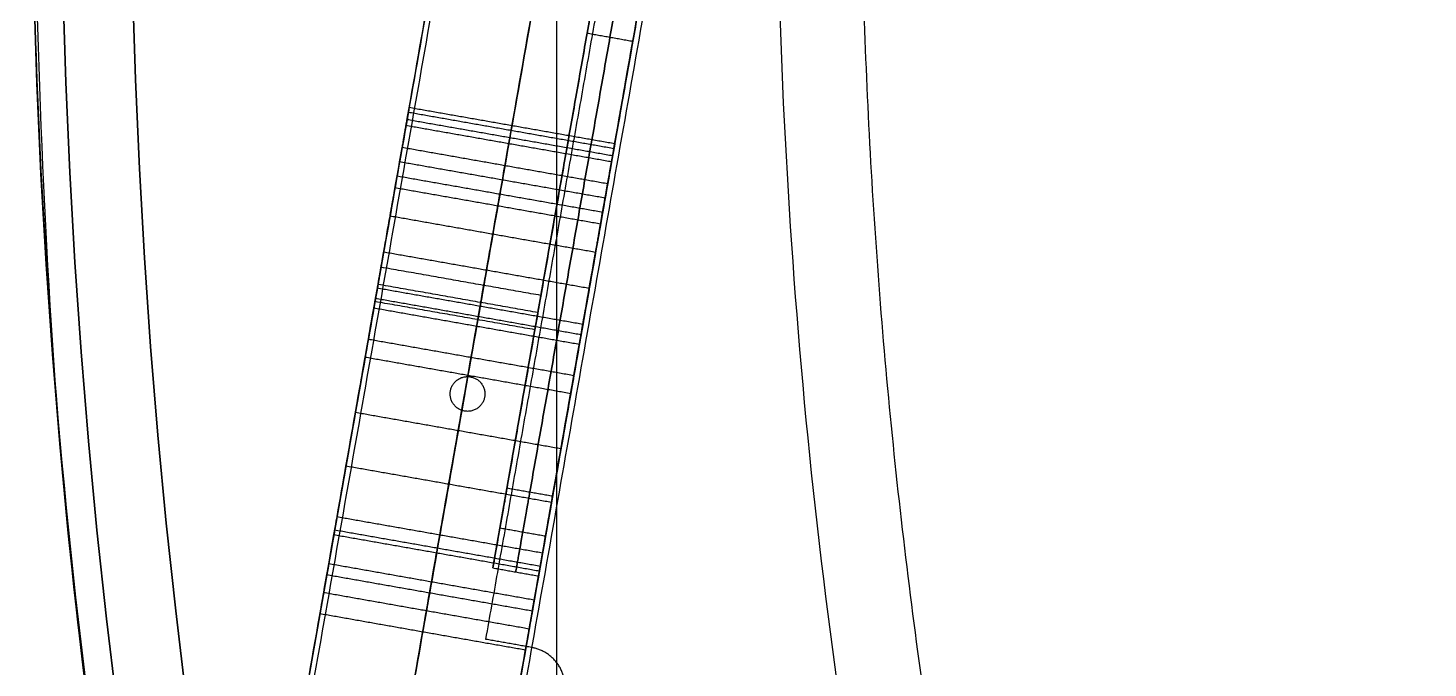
# Model space of a CAD drawing. Header units: millimetres. Extents: x -610 to 610, y -610 to 610.
# Drawn here: x -610.3 to -489.6, y -74 to -18.8 of the extents above; entities that cross this region are included whole.
import ezdxf

# ---------------------------------------------------------------- set-up
doc = ezdxf.new("R2010")
doc.units = ezdxf.units.MM
doc.layers.add('base', color=7, linetype='Continuous', true_color=0xffecbc)

msp = doc.modelspace()

# ---------------------------------------------------------------- linework, layer by layer
at = {"layer": 'base'}
for p, q in [((-516.37, 320.71, 122.97), (-586.22, -75.44, 122.97)), ((-498.64, 317.58, 122.97), (-568.5, -78.57, 122.97)), ((-566.09, -41.87, 221.97), (-558.27, 2.44, 221.97)), ((-562.1, -19.25, 230.97), (-562.1, -19.25, 212.97)), ((-570.23, -65.36, 221.97), (-566.61, -44.83, 221.97))]:
    msp.add_line(p, q, dxfattribs=at)
at = {"layer": 'base', "extrusion": (0, 0, -1)}
for centre, radius in [((0, 0, 3.53), 610), ((0, 0, 4.53), 610), ((0, 0, -2.48), 607.51), ((0, 0, 10.54), 607.51), ((0, 0, -4.97), 601.5), ((0, 0, 13.03), 601.5)]:
    msp.add_circle(centre, radius, dxfattribs=at)
at = {"layer": 'base'}
for centre, radius in [((0, 0, 249.47), 610), ((0, 0, 250.47), 610), ((0, 0, 243.46), 607.51), ((0, 0, 256.48), 607.51), ((0, 0, 240.97), 601.5), ((0, 0, 258.97), 601.5)]:
    msp.add_circle(centre, radius, dxfattribs=at)
for points, weights, degree, knots in [([(-495.2, -356.2, -4.03), (-851.4, 139, -4.03), (-356.2, 495.2, -4.03), (139, 851.4, -4.03), (495.2, 356.2, -4.03), (851.4, -139, -4.03), (356.2, -495.2, -4.03), (-139, -851.4, -4.03), (-495.2, -356.2, -4.03)], [1, 0.707106781187, 1, 0.707106781187, 1, 0.707106781187, 1, 0.707106781187, 1], 2, [0, 0, 0, 958.185759, 958.185759, 1916.371519, 1916.371519, 2874.557278, 2874.557278, 3832.743037, 3832.743037, 3832.743037]), ([(-610, 0, 249.97), (-610, -610, 249.97), (0, -610, 249.97), (610, -610, 249.97), (610, 0, 249.97), (610, 610, 249.97), (0, 610, 249.97), (-610, 610, 249.97), (-610, 0, 249.97)], [1, 0.707106781187, 1, 0.707106781187, 1, 0.707106781187, 1, 0.707106781187, 1], 2, [0, 0, 0, 958.185759, 958.185759, 1916.371519, 1916.371519, 2874.557278, 2874.557278, 3832.743037, 3832.743037, 3832.743037]), ([(32.65, -544.76, 240.97), (-510.36, -577.3, 240.97), (-544.65, -34.4, 240.97), (-578.93, 508.51, 240.97), (-36.14, 544.54, 240.97), (506.65, 580.56, 240.97), (544.42, 37.89, 240.97), (582.18, -504.79, 240.97), (39.63, -544.29, 240.97)], [1, 0.708239625255, 1, 0.708239625255, 1, 0.708239625255, 1, 0.708239625255, 1], 2, [654.018286, 654.018286, 654.018286, 1509.504571, 1509.504571, 2364.990855, 2364.990855, 3220.47714, 3220.47714, 4075.963425, 4075.963425, 4075.963425]), ([(32.65, -544.76, 244.97), (-510.36, -577.3, 244.97), (-544.65, -34.4, 244.97), (-578.93, 508.51, 244.97), (-36.14, 544.54, 244.97), (506.65, 580.56, 244.97), (544.42, 37.89, 244.97), (582.18, -504.79, 244.97), (39.63, -544.29, 244.97)], [1, 0.708239625255, 1, 0.708239625255, 1, 0.708239625255, 1, 0.708239625255, 1], 2, [654.018286, 654.018286, 654.018286, 1509.504571, 1509.504571, 2364.990855, 2364.990855, 3220.47714, 3220.47714, 4075.963425, 4075.963425, 4075.963425]), ([(32.65, -544.76, 242.97), (-510.36, -577.3, 242.97), (-544.65, -34.4, 242.97), (-578.93, 508.51, 242.97), (-36.14, 544.54, 242.97), (506.65, 580.56, 242.97), (544.42, 37.89, 242.97), (582.18, -504.79, 242.97), (39.63, -544.29, 242.97)], [1, 0.708239625255, 1, 0.708239625255, 1, 0.708239625255, 1, 0.708239625255, 1], 2, [654.018286, 654.018286, 654.018286, 1509.504571, 1509.504571, 2364.990855, 2364.990855, 3220.47714, 3220.47714, 4075.963425, 4075.963425, 4075.963425]), ([(-579.87, -39.44, 221.97), (-579.87, -39.44, 223.47), (-580.13, -40.92, 223.47), (-580.4, -42.4, 223.47), (-580.4, -42.4, 221.97), (-580.4, -42.4, 220.47), (-580.13, -40.92, 220.47), (-579.87, -39.44, 220.47), (-579.87, -39.44, 221.97)], [1, 0.707106781187, 1, 0.707106781187, 1, 0.707106781187, 1, 0.707106781187, 1], 2, [2385.451697, 2385.451697, 2385.451697, 2387.807892, 2387.807892, 2390.164086, 2390.164086, 2392.520281, 2392.520281, 2394.876475, 2394.876475, 2394.876475]), ([(-571.01, -41, 221.97), (-571.01, -41, 223.47), (-571.27, -42.48, 223.47), (-571.53, -43.96, 223.47), (-571.53, -43.96, 221.97), (-571.53, -43.96, 220.47), (-571.27, -42.48, 220.47), (-571.01, -41, 220.47), (-571.01, -41, 221.97)], [1, 0.707106781187, 1, 0.707106781187, 1, 0.707106781187, 1, 0.707106781187, 1], 2, [2385.451697, 2385.451697, 2385.451697, 2387.807892, 2387.807892, 2390.164086, 2390.164086, 2392.520281, 2392.520281, 2394.876475, 2394.876475, 2394.876475]), ([(-566.09, -41.87, 221.97), (-566.09, -41.87, 220.47), (-566.35, -43.35, 220.47), (-566.61, -44.83, 220.47), (-566.61, -44.83, 221.97), (-566.61, -44.83, 223.47), (-566.35, -43.35, 223.47), (-566.09, -41.87, 223.47), (-566.09, -41.87, 221.97)], [1, 0.707106781187, 1, 0.707106781187, 1, 0.707106781187, 1, 0.707106781187, 1], 2, [-2394.876475, -2394.876475, -2394.876475, -2392.520281, -2392.520281, -2390.164086, -2390.164086, -2387.807892, -2387.807892, -2385.451697, -2385.451697, -2385.451697]), ([(-572.16, -48.89, -13.03), (-573.63, -48.63, -13.03), (-573.89, -50.11, -13.03), (-574.15, -51.58, -13.03), (-572.68, -51.84, -13.03), (-571.2, -52.1, -13.03), (-570.94, -50.63, -13.03), (-570.68, -49.15, -13.03), (-572.16, -48.89, -13.03)], [1, 0.707106781187, 1, 0.707106781187, 1, 0.707106781187, 1, 0.707106781187, 1], 2, [3889.291705, 3889.291705, 3889.291705, 3891.6479, 3891.6479, 3894.004094, 3894.004094, 3896.360289, 3896.360289, 3898.716483, 3898.716483, 3898.716483]), ([(-572.16, -48.89, 0.97), (-573.63, -48.63, 0.97), (-573.89, -50.11, 0.97), (-574.15, -51.58, 0.97), (-572.68, -51.84, 0.97), (-571.2, -52.1, 0.97), (-570.94, -50.63, 0.97), (-570.68, -49.15, 0.97), (-572.16, -48.89, 0.97)], [1, 0.707106781187, 1, 0.707106781187, 1, 0.707106781187, 1, 0.707106781187, 1], 2, [3889.291705, 3889.291705, 3889.291705, 3891.6479, 3891.6479, 3894.004094, 3894.004094, 3896.360289, 3896.360289, 3898.716483, 3898.716483, 3898.716483]), ([(-572.16, -48.89, -4.03), (-573.63, -48.63, -4.03), (-573.89, -50.11, -4.03), (-574.15, -51.58, -4.03), (-572.68, -51.84, -4.03), (-571.2, -52.1, -4.03), (-570.94, -50.63, -4.03), (-570.68, -49.15, -4.03), (-572.16, -48.89, -4.03)], [1, 0.707106781187, 1, 0.707106781187, 1, 0.707106781187, 1, 0.707106781187, 1], 2, [3889.291705, 3889.291705, 3889.291705, 3891.6479, 3891.6479, 3894.004094, 3894.004094, 3896.360289, 3896.360289, 3898.716483, 3898.716483, 3898.716483]), ([(-570.23, -65.36, 212.97), (-570.23, -65.36, 209.47), (-569.62, -61.91, 209.47), (-569.01, -58.47, 209.47), (-569.01, -58.47, 212.97)], [1, 0.707106781187, 1, 0.707106781187, 1], 2, [516.55399, 516.55399, 516.55399, 522.051778, 522.051778, 527.549565, 527.549565, 527.549565]), ([(-569.01, -58.47, 230.97), (-569.01, -58.47, 234.47), (-569.62, -61.91, 234.47), (-570.23, -65.36, 234.47), (-570.23, -65.36, 230.97)], [1, 0.707106781187, 1, 0.707106781187, 1], 2, [726.828773, 726.828773, 726.828773, 732.32656, 732.32656, 737.824347, 737.824347, 737.824347]), ([(-568.26, -65.71, 212.97), (-568.26, -65.71, 209.47), (-567.65, -62.26, 209.47), (-567.04, -58.81, 209.47), (-567.04, -58.81, 212.97)], [1, 0.707106781187, 1, 0.707106781187, 1], 2, [516.55399, 516.55399, 516.55399, 522.051778, 522.051778, 527.549565, 527.549565, 527.549565]), ([(-567.04, -58.81, 230.97), (-567.04, -58.81, 234.47), (-567.65, -62.26, 234.47), (-568.26, -65.71, 234.47), (-568.26, -65.71, 230.97)], [1, 0.707106781187, 1, 0.707106781187, 1], 2, [726.828773, 726.828773, 726.828773, 732.32656, 732.32656, 737.824347, 737.824347, 737.824347]), ([(-566.29, -66.06, 212.97), (-566.29, -66.06, 209.47), (-565.68, -62.61, 209.47), (-565.07, -59.16, 209.47), (-565.07, -59.16, 212.97)], [1, 0.707106781187, 1, 0.707106781187, 1], 2, [516.55399, 516.55399, 516.55399, 522.051778, 522.051778, 527.549565, 527.549565, 527.549565]), ([(-565.07, -59.16, 230.97), (-565.07, -59.16, 234.47), (-565.68, -62.61, 234.47), (-566.29, -66.06, 234.47), (-566.29, -66.06, 230.97)], [1, 0.707106781187, 1, 0.707106781187, 1], 2, [726.828773, 726.828773, 726.828773, 732.32656, 732.32656, 737.824347, 737.824347, 737.824347]), ([(-584.55, -65.97, 196.57), (-584.85, -67.64, 196.57), (-585.08, -68.94, 195.51), (-585.14, -69.32, 193.87), (-585.21, -69.71, 192.22), (-585.09, -69, 190.69), (-584.82, -67.5, 189.93)], [1, 0.855896171082, 0.855896171082, 1, 0.855896171082, 0.855896171082, 1], 3, [1556.805097, 1556.805097, 1556.805097, 1556.805097, 1561.494842, 1561.494842, 1561.494842, 1566.184588, 1566.184588, 1566.184588, 1566.184588]), ([(-575.69, -67.53, 196.57), (-575.98, -69.2, 196.57), (-576.21, -70.5, 195.51), (-576.28, -70.89, 193.87), (-576.35, -71.27, 192.22), (-576.22, -70.56, 190.69), (-575.96, -69.07, 189.93)], [1, 0.855896171082, 0.855896171082, 1, 0.855896171082, 0.855896171082, 1], 3, [1556.805097, 1556.805097, 1556.805097, 1556.805097, 1561.494842, 1561.494842, 1561.494842, 1566.184588, 1566.184588, 1566.184588, 1566.184588]), ([(-566.82, -69.09, 196.57), (-567.12, -70.76, 196.57), (-567.35, -72.07, 195.51), (-567.42, -72.45, 193.87), (-567.48, -72.83, 192.22), (-567.36, -72.12, 190.69), (-567.1, -70.63, 189.93)], [1, 0.855896171082, 0.855896171082, 1, 0.855896171082, 0.855896171082, 1], 3, [1556.805097, 1556.805097, 1556.805097, 1556.805097, 1561.494842, 1561.494842, 1561.494842, 1566.184588, 1566.184588, 1566.184588, 1566.184588]), ([(-568.1, -79.11, 230.97), (-564.65, -79.72, 230.97), (-564.05, -76.27, 230.97), (-563.44, -72.82, 230.97), (-566.89, -72.22, 230.97)], [1, 0.707106781187, 1, 0.707106781187, 1], 2, [-806.994805, -806.994805, -806.994805, -801.497018, -801.497018, -795.99923, -795.99923, -795.99923]), ([(-568.1, -79.11, 212.97), (-564.65, -79.72, 212.97), (-564.05, -76.27, 212.97), (-563.44, -72.82, 212.97), (-566.89, -72.22, 212.97)], [1, 0.707106781187, 1, 0.707106781187, 1], 2, [-806.994805, -806.994805, -806.994805, -801.497018, -801.497018, -795.99923, -795.99923, -795.99923]), ([(-568.1, -79.11, 221.97), (-564.65, -79.72, 221.97), (-564.05, -76.27, 221.97), (-563.44, -72.82, 221.97), (-566.89, -72.22, 221.97)], [1, 0.707106781187, 1, 0.707106781187, 1], 2, [-806.994805, -806.994805, -806.994805, -801.497018, -801.497018, -795.99923, -795.99923, -795.99923])]:
    msp.add_rational_spline(points, weights, degree=degree, knots=knots, dxfattribs=at)
for points, degree in [([(-586.22, -75.44, 244.97), (-552.19, 117.55, 244.97), (-518.16, 310.54, 244.97)], 2), ([(-577.36, -77, 244.97), (-543.33, 115.99, 244.97), (-509.3, 308.98, 244.97)], 2), ([(-568.5, -78.57, 244.97), (-534.47, 114.42, 244.97), (-500.44, 307.41, 244.97)], 2), ([(-590.42, -102.02, 4.97), (-555.17, 97.89, 4.97), (-519.92, 297.81, 4.97)], 2), ([(-590.42, -102.02, 0.97), (-555.17, 97.89, 0.97), (-519.92, 297.81, 0.97)], 2), ([(-590.42, -102.02, 2.97), (-555.17, 97.89, 2.97), (-519.92, 297.81, 2.97)], 2), ([(-502.95, 290.38, 4.97), (-537.44, 94.77, 4.97), (-571.93, -100.85, 4.97)], 2), ([(-502.95, 290.38, 0.97), (-537.44, 94.77, 0.97), (-571.93, -100.85, 0.97)], 2), ([(-502.95, 290.38, 2.97), (-537.44, 94.77, 2.97), (-571.93, -100.85, 2.97)], 2), ([(-522.92, 283.54, 0.97), (-555.66, 97.86, 0.97), (-588.41, -87.83, 0.97)], 2), ([(-514.06, 281.98, 0.97), (-546.8, 96.29, 0.97), (-579.54, -89.39, 0.97)], 2), ([(-505.2, 280.42, 0.97), (-537.94, 94.73, 0.97), (-570.68, -90.96, 0.97)], 2), ([(-564.73, 203, 244.97), (-564.73, 0, 244.97), (-564.73, -203, 244.97)], 2), ([(-564.73, 203, 240.97), (-564.73, 0, 240.97), (-564.73, -203, 240.97)], 2), ([(-564.73, 203, 242.97), (-564.73, 0, 242.97), (-564.73, -203, 242.97)], 2), ([(-570.83, -71.52, 230.97), (-562.69, -25.41, 230.97), (-554.56, 20.7, 230.97)], 2), ([(-570.83, -71.52, 212.97), (-562.69, -25.41, 212.97), (-554.56, 20.7, 212.97)], 2), ([(-570.83, -71.52, 221.97), (-562.69, -25.41, 221.97), (-554.56, 20.7, 221.97)], 2), ([(-569.01, -58.47, 212.97), (-562.1, -19.25, 212.97), (-555.18, 19.97, 212.97)], 2), ([(-555.18, 19.97, 230.97), (-562.1, -19.25, 230.97), (-569.01, -58.47, 230.97)], 2), ([(-567.04, -58.81, 212.97), (-560.13, -19.6, 212.97), (-553.21, 19.62, 212.97)], 2), ([(-553.21, 19.62, 230.97), (-560.13, -19.6, 230.97), (-567.04, -58.81, 230.97)], 2), ([(-565.07, -59.16, 212.97), (-558.16, -19.95, 212.97), (-551.24, 19.27, 212.97)], 2), ([(-551.24, 19.27, 230.97), (-558.16, -19.95, 230.97), (-565.07, -59.16, 230.97)], 2), ([(-562.1, -19.25, 212.97), (-560.13, -19.6, 212.97), (-558.16, -19.95, 212.97)], 2), ([(-562.1, -19.25, 230.97), (-560.13, -19.6, 230.97), (-558.16, -19.95, 230.97)], 2), ([(-577.45, -25.68, 182.6), (-577.45, -25.68, 183.73), (-577.55, -26.27, 184.77), (-577.72, -27.23, 185.33)], 3), ([(-559.79, -29.22, 184.18), (-568.66, -27.66, 184.18), (-577.52, -26.09, 184.18)], 2), ([(-559.72, -28.8, 182.3), (-568.58, -27.24, 182.3), (-577.45, -25.68, 182.3)], 2), ([(-559.72, -28.8, 182.6), (-568.58, -27.24, 182.6), (-577.45, -25.68, 182.6)], 2), ([(-577.45, -25.68, 182.3), (-577.45, -25.68, 182.4), (-577.45, -25.68, 182.5), (-577.45, -25.68, 182.6)], 3), ([(-559.72, -28.8, 182.45), (-568.58, -27.24, 182.45), (-577.45, -25.68, 182.45)], 2), ([(-562.69, -25.41, 230.97), (-562.69, -25.41, 221.97), (-562.69, -25.41, 212.97)], 2), ([(-559.99, -30.36, 185.33), (-568.86, -28.79, 185.33), (-577.72, -27.23, 185.33)], 2), ([(-559.9, -29.84, 179.88), (-568.77, -28.28, 179.88), (-577.63, -26.72, 179.88)], 2), ([(-568.58, -27.24, 182.6), (-568.58, -27.24, 183.73), (-568.69, -27.83, 184.77), (-568.86, -28.79, 185.33)], 3), ([(-568.58, -27.24, 182.3), (-568.58, -27.24, 182.4), (-568.58, -27.24, 182.5), (-568.58, -27.24, 182.6)], 3), ([(-559.72, -28.8, 182.6), (-559.72, -28.8, 183.73), (-559.83, -29.4, 184.77), (-559.99, -30.36, 185.33)], 3), ([(-559.72, -28.8, 182.3), (-559.72, -28.8, 182.4), (-559.72, -28.8, 182.5), (-559.72, -28.8, 182.6)], 3), ([(-578.49, -31.59, 178.89), (-578.34, -30.77, 178.89), (-578.2, -29.95, 178.89), (-578.05, -29.12, 178.89)], 3), ([(-560.33, -32.25, 178.89), (-569.19, -30.69, 178.89), (-578.05, -29.12, 178.89)], 2), ([(-560.55, -33.48, 178.89), (-569.41, -31.92, 178.89), (-578.27, -30.36, 178.89)], 2), ([(-569.63, -33.15, 178.89), (-569.48, -32.33, 178.89), (-569.34, -31.51, 178.89), (-569.19, -30.69, 178.89)], 3), ([(-560.94, -35.72, 139.63), (-569.8, -34.16, 139.63), (-578.67, -32.6, 139.63)], 2), ([(-560.76, -34.71, 142.1), (-569.63, -33.15, 142.1), (-578.49, -31.59, 142.1)], 2), ([(-560.76, -34.71, 178.89), (-569.63, -33.15, 178.89), (-578.49, -31.59, 178.89)], 2), ([(-578.49, -31.59, 142.1), (-578.49, -31.59, 154.36), (-578.49, -31.59, 166.62), (-578.49, -31.59, 178.89)], 3), ([(-560.76, -34.71, 160.49), (-569.63, -33.15, 160.49), (-578.49, -31.59, 160.49)], 2), ([(-560.76, -34.71, 178.89), (-560.62, -33.89, 178.89), (-560.47, -33.07, 178.89), (-560.33, -32.25, 178.89)], 3), ([(-569.63, -33.15, 142.1), (-569.63, -33.15, 154.36), (-569.63, -33.15, 166.62), (-569.63, -33.15, 178.89)], 3), ([(-560.76, -34.71, 142.1), (-560.76, -34.71, 154.36), (-560.76, -34.71, 166.62), (-560.76, -34.71, 178.89)], 3), ([(-544.65, -34.4, 240.97), (-544.65, -34.4, 242.97), (-544.65, -34.4, 244.97)], 2), ([(-580.19, -41.25, 138.6), (-579.83, -39.18, 138.6), (-579.46, -37.11, 138.6), (-579.1, -35.03, 138.6)], 3), ([(-561.37, -38.16, 138.6), (-570.23, -36.6, 138.6), (-579.1, -35.03, 138.6)], 2), ([(-571.33, -42.81, 138.6), (-570.96, -40.74, 138.6), (-570.6, -38.67, 138.6), (-570.23, -36.6, 138.6)], 3), ([(-561.92, -41.27, 138.6), (-570.78, -39.7, 138.6), (-579.64, -38.14, 138.6)], 2), ([(-562.47, -44.37, 138.6), (-562.1, -42.3, 138.6), (-561.74, -40.23, 138.6), (-561.37, -38.16, 138.6)], 3), ([(-566.09, -41.87, 221.97), (-572.98, -40.66, 221.97), (-579.87, -39.44, 221.97)], 2), ([(-566.35, -43.35, 223.47), (-573.24, -42.13, 223.47), (-580.13, -40.92, 223.47)], 2), ([(-566.35, -43.35, 220.47), (-573.24, -42.13, 220.47), (-580.13, -40.92, 220.47)], 2), ([(-562.62, -45.27, 138.72), (-571.49, -43.7, 138.72), (-580.35, -42.14, 138.72)], 2), ([(-562.47, -44.37, 138.6), (-571.33, -42.81, 138.6), (-580.19, -41.25, 138.6)], 2), ([(-583.67, -60.97, 149.62), (-582.61, -54.97, 146.1), (-581.55, -48.97, 142.59), (-580.5, -42.97, 139.07)], 3), ([(-562.77, -46.1, 139.07), (-571.63, -44.54, 139.07), (-580.5, -42.97, 139.07)], 2), ([(-566.61, -44.83, 221.97), (-573.5, -43.61, 221.97), (-580.4, -42.4, 221.97)], 2), ([(-574.81, -62.53, 149.62), (-573.75, -56.53, 146.1), (-572.69, -50.53, 142.59), (-571.63, -44.54, 139.07)], 3), ([(-563.24, -48.79, 196.14), (-572.11, -47.23, 196.14), (-580.97, -45.66, 196.14)], 2), ([(-565.94, -64.09, 149.62), (-564.89, -58.1, 146.1), (-563.83, -52.1, 142.59), (-562.77, -46.1, 139.07)], 3), ([(-581.24, -47.21, 196.57), (-582.35, -53.46, 196.57), (-583.45, -59.72, 196.57), (-584.55, -65.97, 196.57)], 3), ([(-563.52, -50.34, 196.57), (-572.38, -48.77, 196.57), (-581.24, -47.21, 196.57)], 2), ([(-572.38, -48.77, 196.57), (-573.48, -55.03, 196.57), (-574.59, -61.28, 196.57), (-575.69, -67.53, 196.57)], 3), ([(-572.16, -48.89, 0.97), (-572.16, -48.89, -6.03), (-572.16, -48.89, -13.03)], 2), ([(-573.89, -50.11, 0.97), (-573.89, -50.11, -6.03), (-573.89, -50.11, -13.03)], 2), ([(-570.94, -50.63, 0.97), (-570.94, -50.63, -6.03), (-570.94, -50.63, -13.03)], 2), ([(-563.52, -50.34, 196.57), (-564.62, -56.59, 196.57), (-565.72, -62.84, 196.57), (-566.82, -69.09, 196.57)], 3), ([(-572.68, -51.84, 0.97), (-572.68, -51.84, -6.03), (-572.68, -51.84, -13.03)], 2), ([(-564.36, -55.1, 144.34), (-573.22, -53.53, 144.34), (-582.08, -51.97, 144.34)], 2), ([(-565.17, -59.72, 196.57), (-574.03, -58.15, 196.57), (-582.9, -56.59, 196.57)], 2), ([(-569.01, -58.47, 212.97), (-567.04, -58.81, 212.97), (-565.07, -59.16, 212.97)], 2), ([(-569.01, -58.47, 230.97), (-567.04, -58.81, 230.97), (-565.07, -59.16, 230.97)], 2), ([(-583.94, -62.52, 152.35), (-583.94, -62.52, 151.22), (-583.84, -61.93, 150.18), (-583.67, -60.97, 149.62)], 3), ([(-565.94, -64.09, 149.62), (-574.81, -62.53, 149.62), (-583.67, -60.97, 149.62)], 2), ([(-584.82, -67.5, 189.93), (-584.53, -65.84, 188.96), (-584.24, -64.18, 187.98), (-583.94, -62.52, 187.01)], 3), ([(-566.22, -65.65, 187.01), (-575.08, -64.08, 187.01), (-583.94, -62.52, 187.01)], 2), ([(-566.22, -65.65, 152.35), (-575.08, -64.08, 152.35), (-583.94, -62.52, 152.35)], 2), ([(-583.94, -62.52, 187.01), (-583.94, -62.52, 175.46), (-583.94, -62.52, 163.9), (-583.94, -62.52, 152.35)], 3), ([(-566.22, -65.65, 169.68), (-575.08, -64.08, 169.68), (-583.94, -62.52, 169.68)], 2), ([(-566.14, -65.23, 150.77), (-575.01, -63.67, 150.77), (-583.87, -62.11, 150.77)], 2), ([(-575.08, -64.08, 152.35), (-575.08, -64.08, 151.22), (-574.98, -63.49, 150.18), (-574.81, -62.53, 149.62)], 3), ([(-569.62, -61.91, 209.47), (-567.65, -62.26, 209.47), (-565.68, -62.61, 209.47)], 2), ([(-569.62, -61.91, 234.47), (-567.65, -62.26, 234.47), (-565.68, -62.61, 234.47)], 2), ([(-566.66, -68.14, 188.47), (-575.52, -66.58, 188.47), (-584.38, -65.01, 188.47)], 2), ([(-575.96, -69.07, 189.93), (-575.67, -67.41, 188.96), (-575.37, -65.74, 187.98), (-575.08, -64.08, 187.01)], 3), ([(-575.08, -64.08, 187.01), (-575.08, -64.08, 175.46), (-575.08, -64.08, 163.9), (-575.08, -64.08, 152.35)], 3), ([(-566.22, -65.65, 152.35), (-566.22, -65.65, 151.22), (-566.11, -65.06, 150.18), (-565.94, -64.09, 149.62)], 3), ([(-566.82, -69.09, 196.57), (-575.69, -67.53, 196.57), (-584.55, -65.97, 196.57)], 2), ([(-570.23, -65.36, 230.97), (-570.23, -65.36, 221.97), (-570.23, -65.36, 212.97)], 2), ([(-570.23, -65.36, 212.97), (-568.26, -65.71, 212.97), (-566.29, -66.06, 212.97)], 2), ([(-570.23, -65.36, 230.97), (-568.26, -65.71, 230.97), (-566.29, -66.06, 230.97)], 2), ([(-570.23, -65.36, 221.97), (-568.26, -65.71, 221.97), (-566.29, -66.06, 221.97)], 2), ([(-568.26, -65.71, 230.97), (-568.26, -65.71, 221.97), (-568.26, -65.71, 212.97)], 2), ([(-567.1, -70.63, 189.93), (-566.8, -68.97, 188.96), (-566.51, -67.31, 187.98), (-566.22, -65.65, 187.01)], 3), ([(-566.29, -66.06, 230.97), (-566.29, -66.06, 221.97), (-566.29, -66.06, 212.97)], 2), ([(-566.22, -65.65, 187.01), (-566.22, -65.65, 175.46), (-566.22, -65.65, 163.9), (-566.22, -65.65, 152.35)], 3), ([(-567.1, -70.63, 189.93), (-575.96, -69.07, 189.93), (-584.82, -67.5, 189.93)], 2), ([(-567.42, -72.45, 193.87), (-576.28, -70.89, 193.87), (-585.14, -69.32, 193.87)], 2), ([(-566.89, -72.22, 230.97), (-568.86, -71.87, 230.97), (-570.83, -71.52, 230.97)], 2), ([(-570.83, -71.52, 230.97), (-570.83, -71.52, 221.97), (-570.83, -71.52, 212.97)], 2), ([(-566.89, -72.22, 212.97), (-568.86, -71.87, 212.97), (-570.83, -71.52, 212.97)], 2), ([(-566.89, -72.22, 221.97), (-568.86, -71.87, 221.97), (-570.83, -71.52, 221.97)], 2), ([(-568.86, -71.87, 230.97), (-568.86, -71.87, 221.97), (-568.86, -71.87, 212.97)], 2), ([(-566.89, -72.22, 230.97), (-566.89, -72.22, 221.97), (-566.89, -72.22, 212.97)], 2)]:
    msp.add_open_spline(points, degree=degree, dxfattribs=at)
for points, weights, degree in [([(-538.41, 10.13, 230.97), (-540.4, -95.29, 230.97), (-502.48, -193.67, 230.97)], [1, 0.981366959849, 1], 2), ([(-538.41, 10.13, 212.97), (-540.4, -95.29, 212.97), (-502.48, -193.67, 212.97)], [1, 0.981366959849, 1], 2), ([(-538.41, 10.13, 221.97), (-540.4, -95.29, 221.97), (-502.48, -193.67, 221.97)], [1, 0.981366959849, 1], 2), ([(-578.05, -29.12, 178.89), (-577.71, -27.14, 178.89), (-577.46, -25.73, 180.29), (-577.45, -25.68, 182.3)], [1, 0.810420122244, 0.810420122244, 1], 3), ([(-569.19, -30.69, 178.89), (-568.84, -28.71, 178.89), (-568.59, -27.29, 180.29), (-568.58, -27.24, 182.3)], [1, 0.810420122244, 0.810420122244, 1], 3), ([(-560.33, -32.25, 178.89), (-559.98, -30.27, 178.89), (-559.73, -28.85, 180.29), (-559.72, -28.8, 182.3)], [1, 0.810420122244, 0.810420122244, 1], 3), ([(-579.1, -35.03, 138.6), (-578.74, -33.02, 138.6), (-578.49, -31.59, 140.05), (-578.49, -31.59, 142.1)], [1, 0.804737854124, 0.804737854124, 1], 3), ([(-570.23, -36.6, 138.6), (-569.88, -34.58, 138.6), (-569.63, -33.15, 140.05), (-569.63, -33.15, 142.1)], [1, 0.804737854124, 0.804737854124, 1], 3), ([(-561.37, -38.16, 138.6), (-561.01, -36.14, 138.6), (-560.76, -34.71, 140.05), (-560.76, -34.71, 142.1)], [1, 0.804737854124, 0.804737854124, 1], 3), ([(-580.5, -42.97, 139.07), (-580.4, -42.45, 138.76), (-580.3, -41.86, 138.6), (-580.19, -41.25, 138.6)], [1, 0.977285323406, 0.977285323406, 1], 3), ([(-571.63, -44.54, 139.07), (-571.54, -44.01, 138.76), (-571.44, -43.42, 138.6), (-571.33, -42.81, 138.6)], [1, 0.977285323406, 0.977285323406, 1], 3), ([(-562.77, -46.1, 139.07), (-562.68, -45.57, 138.76), (-562.57, -44.98, 138.6), (-562.47, -44.37, 138.6)], [1, 0.977285323406, 0.977285323406, 1], 3)]:
    msp.add_rational_spline(points, weights, degree=degree, dxfattribs=at)
for points in [[(-577.72, -27.23, 185.33), (-578.8, -33.38, 188.93), (-579.89, -39.52, 192.54), (-580.97, -45.66, 196.14), (-581.06, -46.16, 196.43), (-581.15, -46.69, 196.57), (-581.24, -47.21, 196.57)], [(-568.86, -28.79, 185.33), (-569.94, -34.94, 188.93), (-571.02, -41.08, 192.54), (-572.11, -47.23, 196.14), (-572.2, -47.73, 196.43), (-572.29, -48.26, 196.57), (-572.38, -48.77, 196.57)], [(-559.99, -30.36, 185.33), (-561.08, -36.5, 188.93), (-562.16, -42.64, 192.54), (-563.24, -48.79, 196.14), (-563.33, -49.29, 196.43), (-563.43, -49.82, 196.57), (-563.52, -50.34, 196.57)]]:
    msp.add_open_spline(points, degree=3, knots=[1536.516757, 1536.516757, 1536.516757, 1536.516757, 1537.516757, 1537.516757, 1537.516757, 1537.758456, 1537.758456, 1537.758456, 1537.758456], dxfattribs=at)

doc.saveas('drawing.dxf')
